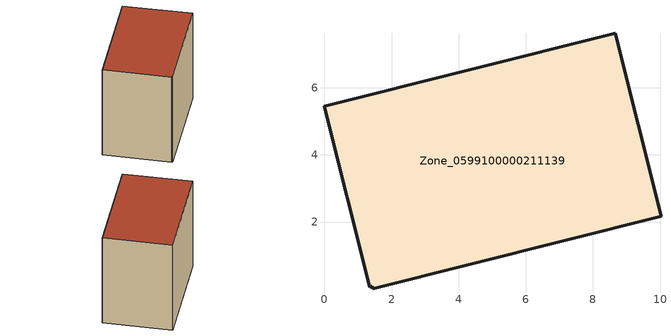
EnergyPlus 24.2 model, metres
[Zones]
Zone_0599100000211139
 floor ground (C_G): 8.66,7.62 10.03,2.17 1.43,0.02 1.43,0.09 1.35,0.06 0,5.45 z0
 wall outside (C_F): 8.66,7.62 0,5.45 1.35,0.06 1.43,0.09 1.43,0.02 10.03,2.17 8.66,7.62 z0:8.16
 roof outside (C_R): 10.03,2.17 8.66,7.62 0,5.45 1.35,0.06 1.43,0.09 1.43,0.02 z8.16
[BUILDING]
Pand.0599100000211139: North Axis=0; Terrain=City; Loads Convergence Tolerance Value=0.04; Temperature Convergence Tolerance Value=0.4; Solar Distribution=FullExterior; Maximum Number of Warmup Days=25; Minimum Number of Warmup Days=1
[Site:Location]
Rotterdam.The.Hague.AP_ZH_NLD Design_Conditions: Latitude=51.96; Longitude=4.45; Time Zone=1; Elevation=-4.5
[SITE:GROUNDTEMPERATURE:BUILDINGSURFACE]
18, 18, 18, 18, 18, 18, 18, 18, 18, 18, 18, 18
[MATERIAL] Thermal Absorptance=0.9; Solar Absorptance=0.7; Visible Absorptance=0.7
Name | Roughness | Thickness | Conductivity | Density | Specific Heat
G.TC.1975-1991 | MediumSmooth | 0.15 | 0.288461 | 540 | 1210
F.TC.1975-1991 | Rough | 0.3 | 0.230769 | 1920 | 840
R.TC.1975-1991 | MediumRough | 0.2 | 0.153846 | 1500 | 1000
[CONSTRUCTION]
C_G: G.TC.1975-1991
C_F: F.TC.1975-1991
C_R: R.TC.1975-1991
[ZONE]
Zone_0599100000211139: Type=1; Multiplier=1; Ceiling Height=Autocalculate; Volume=Autocalculate; Floor Area=autocalculate; Part of Total Floor Area=Yes
[ZONEINFILTRATION:DESIGNFLOWRATE]
Infil_Zone_0599100000211139: Zone or ZoneList or Space or SpaceList=Zone_0599100000211139; Schedule=AlwaysOn; Design Flow Rate Calculation Method=Flow/Area; Flow Rate per Floor Area=0.003; Constant Term Coefficient=1; Temperature Term Coefficient=0; Velocity Term Coefficient=0; Velocity Squared Term Coefficient=0
[HVACTEMPLATE:ZONE:IDEALLOADSAIRSYSTEM]
Zone_0599100000211139: Maximum Heating Supply Air Temperature=50; Minimum Cooling Supply Air Temperature=13; Maximum Heating Supply Air Humidity Ratio=0.0156; Minimum Cooling Supply Air Humidity Ratio=0.0077; Heating Limit=NoLimit; Cooling Limit=NoLimit; Dehumidification Control Type=ConstantSensibleHeatRatio; Cooling Sensible Heat Ratio=0.7; Dehumidification Setpoint=60; Humidification Control Type=None; Humidification Setpoint=30; Outdoor Air Method=None; Outdoor Air Flow Rate per Person=0.00944; Outdoor Air Flow Rate per Zone Floor Area=0; Outdoor Air Flow Rate per Zone=0; Demand Controlled Ventilation Type=None; Outdoor Air Economizer Type=NoEconomizer; Heat Recovery Type=None; Sensible Heat Recovery Effectiveness=0.7; Latent Heat Recovery Effectiveness=0.65
[ZONECONTROL:THERMOSTAT]
ThermostatControl_Zone_0599100000211139: Zone or ZoneList=Zone_0599100000211139; Control Type Schedule=DualSetpointControlType; Control 1=Thermostat_Zone_0599100000211139; Temperature Difference Between Cutout And Setpoint=0
[THERMOSTATSETPOINT:DUALSETPOINT]
Thermostat_Zone_0599100000211139: Heating Setpoint Temperature Schedule=HeatingSetpoint_Zone_0599100000211139; Cooling Setpoint Temperature Schedule=CoolingSetpoint_Zone_0599100000211139
[SCHEDULE:COMPACT]
HeatingSetpoint_Zone_0599100000211139: Through: 12/31, For: AllDays, Until: 24:00, 21
CoolingSetpoint_Zone_0599100000211139: Through: 12/31, For: AllDays, Until: 24:00, 24
DualSetpointControlType: Through: 12/31, For: AllDays, Until: 24:00, 4
AlwaysOn: Through: 12/31, For: AllDays, Until: 24:00, 1
